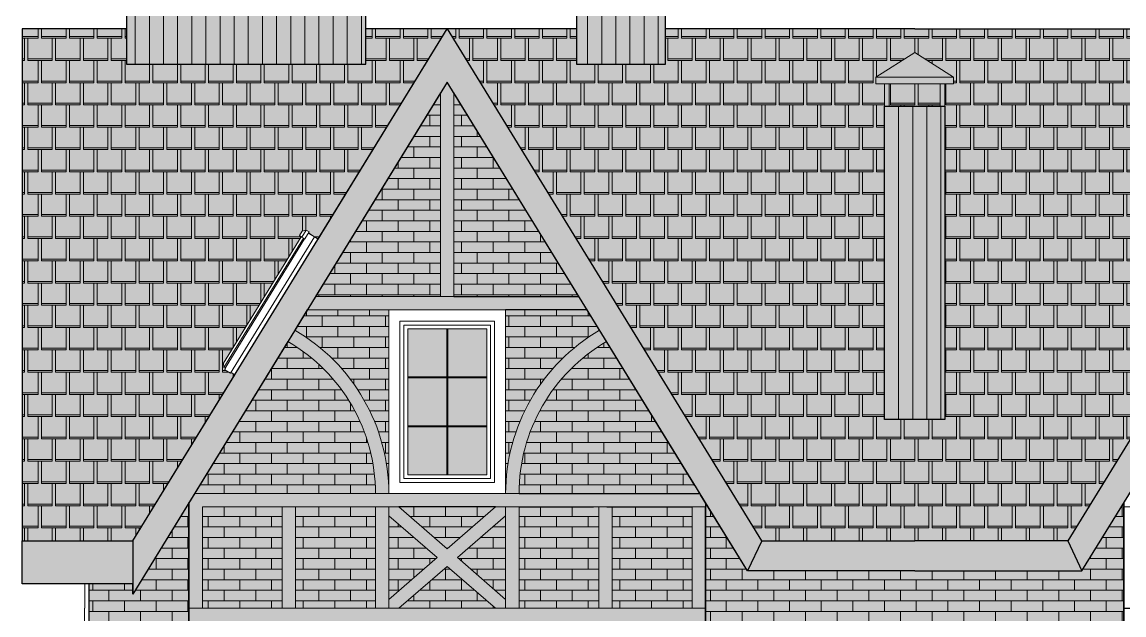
# Model space of a CAD drawing. Header units: millimetres. Extents: x -56498 to 234605, y -296269 to -29969.
# Drawn here: x 206464 to 216364, y -100182 to -94855 of the extents above; entities that cross this region are included whole.
import ezdxf

# ---------------------------------------------------------------- set-up
doc = ezdxf.new("R2010")
doc.units = ezdxf.units.MM
doc.header["$LTSCALE"] = 100
for name, color, linetype, lineweight in [('0.3', 7, 'Continuous', 30), ('Тонкі 0.18', 142, 'Continuous', 18), ('Штрихування 0.09', 253, 'Continuous', 9)]:
    doc.layers.add(name, color=color, linetype=linetype, lineweight=lineweight)
pattern_1 = [(0, (42000, 0), (0, 94.83852), []), (90, (42000, 0), (-142.24, 94.83852), [94.83852, -94.83852])]

msp = doc.modelspace()

# ---------------------------------------------------------------- hatches: boundary and pattern name
at = {"layer": 'Тонкі 0.18', "ltscale": 0.75, "true_color": 0xa64f21}
h = msp.add_hatch(color=34, dxfattribs=at)
h.paths.add_polyline_path([(221564.143, -94416.621), (221524.143, -94416.621), (219414.143, -94416.621), (219414.143, -95233.059), (221564.143, -95233.059)])
h.paths.add_polyline_path([(218334.114, -94416.621), (218294.114, -94416.621), (216724.114, -94416.621), (216724.114, -95233.059), (218334.114, -95233.059)])
h.paths.add_polyline_path([(214754.128, -95609.58), (214714.128, -95609.58), (214214.128, -95609.58), (214214.128, -98426.238), (214754.128, -98426.238)])
h.paths.add_polyline_path([(212244.143, -94416.621), (212204.143, -94416.621), (211444.143, -94416.621), (211444.143, -95233.059), (212244.143, -95233.059)])
h.paths.add_polyline_path([(209554.143, -94416.621), (209514.143, -94416.621), (207404.143, -94416.621), (207404.143, -95233.059), (209554.143, -95233.059)])
msp.add_hatch(color=34, dxfattribs=at).paths.add_polyline_path([(210284.158, -94916.621), (209554.143, -94916.621), (209554.143, -95233.059), (207404.143, -95233.059), (207404.143, -94916.621), (206464.143, -94916.621), (206464.143, -99516.651), (207459.141, -99516.651), (208376.302, -98023.216), (208342.235, -98002.274), (208336.983, -98010.761), (208286.709, -97979.921), (208292.076, -97967.973), (208277.105, -97958.768), (208274.703, -97919.225), (208972.01, -96783.695), (208955.877, -96773.753), (208980.414, -96733.706), (209017.556, -96724.83), (209043.143, -96740.527), (209036.875, -96750.737), (209040.292, -96752.848), (209090.566, -96783.718), (209090.557, -96783.733), (209124.632, -96804.653)])
h = msp.add_hatch(color=34, dxfattribs=at)
h.paths.add_polyline_path([(218684.099, -94916.621), (218334.114, -94916.621), (218334.114, -95233.059), (216724.114, -95233.059), (216724.114, -94916.621), (214484.128, -94916.621), (212244.143, -94916.621), (212244.143, -95233.059), (211444.143, -95233.059), (211444.143, -94916.621), (210284.158, -94916.621), (213109.1, -99516.651), (214484.128, -99516.651), (215859.157, -99516.651)])
h.paths.add_polyline_path([(214754.128, -98426.238), (214214.128, -98426.238), (214214.128, -95609.58), (214214.128, -95409.58), (214134.128, -95409.58), (214134.128, -95349.58), (214484.128, -95128.563), (214834.128, -95349.58), (214834.128, -95409.58), (214754.128, -95409.58), (214754.128, -95609.58)], flags=16)
h.paths.add_polyline_path([(214714.128, -95409.58), (214254.128, -95409.58), (214254.128, -95609.58), (214714.128, -95609.58)], flags=16)
at = {"layer": 'Тонкі 0.18', "ltscale": 0.75, "true_color": 0xf4ebd8}
h = msp.add_hatch(color=254, dxfattribs=at)
h.paths.add_polyline_path([(210344.112, -95492.039), (210344.112, -97321.618), (211467.77, -97321.618)])
h.paths.add_polyline_path([(210224.13, -95492.08), (209100.546, -97321.618), (210224.13, -97321.618)])
h = msp.add_hatch(color=254, dxfattribs=at)
edge = h.paths.add_edge_path()
edge.add_line((208915.433, -97623.029), (209026.861, -97441.623))
edge.add_line((209026.861, -97441.623), (209759.134, -97441.623))
edge.add_line((209759.134, -97441.623), (209759.134, -99091.649))
edge.add_line((209759.134, -99091.649), (209753.1, -98946.14))
edge.add_line((209753.1, -98946.14), (209743.915, -98863.173))
edge.add_line((209743.915, -98863.173), (209731.825, -98787.043))
edge.add_line((209731.825, -98787.043), (209716.977, -98714.521))
edge.add_line((209716.977, -98714.521), (209701.257, -98651.092))
edge.add_line((209701.257, -98651.092), (209664.896, -98532.939))
edge.add_line((209664.896, -98532.939), (209620.189, -98418.075))
edge.add_line((209620.189, -98418.075), (209569.228, -98310.517))
edge.add_line((209569.228, -98310.517), (209485.761, -98166.871))
edge.add_line((209485.761, -98166.871), (209391.564, -98035.702))
edge.add_line((209391.564, -98035.702), (209270.076, -97898.374))
edge.add_line((209270.076, -97898.374), (209185.136, -97817.943))
edge.add_line((209185.136, -97817.943), (209073.202, -97727.182))
edge.add_line((209073.202, -97727.182), (208986.03, -97666.557))
edge.add_line((208986.03, -97666.557), (208914.182, -97625.075))
h = msp.add_hatch(color=254, dxfattribs=at)
edge = h.paths.add_edge_path()
edge.add_line((208915.433, -97623.029), (209026.861, -97441.623))
edge.add_line((209026.861, -97441.623), (209759.134, -97441.623))
edge.add_line((209759.134, -97441.623), (209759.134, -99091.649))
edge.add_line((209759.134, -99091.649), (209753.1, -98946.14))
edge.add_line((209753.1, -98946.14), (209743.915, -98863.173))
edge.add_line((209743.915, -98863.173), (209731.825, -98787.043))
edge.add_line((209731.825, -98787.043), (209716.977, -98714.521))
edge.add_line((209716.977, -98714.521), (209701.257, -98651.092))
edge.add_line((209701.257, -98651.092), (209664.896, -98532.939))
edge.add_line((209664.896, -98532.939), (209620.189, -98418.075))
edge.add_line((209620.189, -98418.075), (209569.228, -98310.517))
edge.add_line((209569.228, -98310.517), (209485.761, -98166.871))
edge.add_line((209485.761, -98166.871), (209391.564, -98035.702))
edge.add_line((209391.564, -98035.702), (209270.076, -97898.374))
edge.add_line((209270.076, -97898.374), (209185.136, -97817.943))
edge.add_line((209185.136, -97817.943), (209073.202, -97727.182))
edge.add_line((209073.202, -97727.182), (208986.03, -97666.557))
edge.add_line((208986.03, -97666.557), (208914.182, -97625.075))
for points in [[(208915.467, -97623.095), (209026.856, -97441.623), (209759.209, -97441.623), (209759.209, -99070.739, 0.26356999)], [(211652.849, -97623.095), (211541.46, -97441.623), (210809.107, -97441.623), (210809.107, -99070.739, -0.26356999)], [(208852.602, -97725.352), (208059.126, -99017.364), (208013.505, -99091.649), (209639.337, -99091.649, 0.26734125)], [(211715.714, -97725.352, 0.00023301), (211714.441, -97726.091), (211626.333, -97781.298), (211546.066, -97839.082), (211457.646, -97912.298), (211387.143, -97979.134), (211323.609, -98047.074), (211262.185, -98121.2), (211191.179, -98220.038), (211139.713, -98309.181), (211075.865, -98426.414), (211022.536, -98556.053), (210974.699, -98714.315), (210947.907, -98847.813), (210933.124, -98977.264), (210928.979, -99091.649), (212554.759, -99091.649)]]:
    msp.add_hatch(color=254, dxfattribs=at).paths.add_polyline_path(points)
h = msp.add_hatch(color=254, dxfattribs=at)
h.paths.add_polyline_path([(207870.297, -102696.587), (207227.916, -102696.587), (207227.916, -102716.592), (207870.297, -102716.592)], flags=17)
h.paths.add_polyline_path([(207144.102, -101866.617), (207134.122, -101866.617), (207134.122, -102716.592), (207144.102, -102716.592)], flags=17)
h.paths.add_polyline_path([(207939.166, -104241.549), (207064.128, -104241.549), (207064.128, -105946.592), (207964.153, -105946.592), (207964.153, -105091.65), (207939.166, -105091.65)])
h.paths.add_polyline_path([(207939.166, -100241.645), (207964.153, -100241.645), (207964.153, -100121.588), (207964.153, -99172.014), (207459.141, -99994.328), (207459.141, -99901.809), (207064.128, -99901.809), (207064.128, -101066.625), (207939.166, -101066.625)])
h.paths.add_polyline_path([(207939.166, -101066.625), (207064.128, -101066.625), (207064.128, -102716.592), (207094.128, -102716.592), (207094.128, -101866.617), (207084.148, -101866.617), (207084.148, -101826.623), (207144.102, -101826.623), (207939.166, -101826.623)])
h.paths.add_polyline_path([(207939.166, -103441.616), (207964.153, -103441.616), (207964.153, -102966.591), (207064.128, -102966.591), (207064.128, -104241.586), (207939.166, -104241.586)])
h.paths.add_polyline_path([(207870.297, -101866.617), (207227.916, -101866.617), (207227.916, -101946.605), (207870.297, -101946.605)], flags=17)
h.paths.add_polyline_path([(207816.871, -101986.599), (207281.342, -101986.599), (207549.144, -102265.882)], flags=17)
h.paths.add_polyline_path([(207495.644, -102321.634), (207227.916, -102042.351), (207227.916, -102600.841)], flags=17)
h.paths.add_polyline_path([(207549.144, -102377.385), (207281.342, -102656.593), (207816.871, -102656.593)], flags=17)
h.paths.add_polyline_path([(207870.297, -102042.351), (207602.569, -102321.634), (207870.297, -102600.841)], flags=17)
h = msp.add_hatch(color=254, dxfattribs=at)
h.paths.add_polyline_path([(215054.136, -100241.645), (216104.11, -100241.645), (216104.11, -101066.625), (216364.104, -101066.625), (216364.104, -100241.645), (216364.104, -100121.588), (216364.104, -99211.631), (216364.104, -99172.078), (215987.018, -99786.104), (214484.128, -99786.104), (212981.239, -99786.104), (212604.153, -99172.078), (212604.153, -101066.625), (212864.147, -101066.625), (212864.147, -100241.645), (213914.121, -100241.645), (213914.121, -101066.625), (215054.136, -101066.625)])
h.paths.add_polyline_path([(215054.136, -101066.625), (213914.121, -101066.625), (213914.121, -101891.604), (212864.147, -101891.604), (212864.147, -101066.625), (212604.153, -101066.625), (212604.153, -102016.614), (216364.104, -102016.614), (216364.104, -101066.625), (216104.11, -101066.625), (216104.11, -101891.604), (215054.136, -101891.604)])
h = msp.add_hatch(color=254, dxfattribs=at)
h.paths.add_polyline_path([(212484.171, -99211.631), (211766.664, -99211.631), (211766.664, -100121.588), (212484.171, -100121.588)])
h.paths.add_polyline_path([(211646.682, -99211.631), (210929.165, -99211.631), (210929.165, -100121.588), (211646.682, -100121.588)])
h.paths.add_polyline_path([(210809.107, -99291.019), (210375.777, -99666.647), (210809.107, -100042.201)])
h.paths.add_polyline_path([(210717.489, -99211.631), (209850.752, -99211.631), (210284.158, -99587.185)])
h.paths.add_polyline_path([(209759.134, -99291.019), (209759.134, -100042.201), (210192.54, -99666.647)])
h.paths.add_polyline_path([(210284.158, -99746.035), (209850.752, -100121.588), (210717.489, -100121.588)])
h.paths.add_polyline_path([(209639.152, -99211.631), (208921.634, -99211.631), (208921.634, -100121.588), (209639.152, -100121.588)])
h.paths.add_polyline_path([(208801.652, -99211.631), (208084.135, -99211.631), (208084.135, -100121.588), (208801.652, -100121.588)])
at = {"layer": 'Штрихування 0.09', "ltscale": 0.75}
h = msp.add_hatch(dxfattribs=at)
h.set_pattern_fill('ANSI31', scale=40, angle=45, style=0)
h.set_pattern_definition([(90, (42000, 0), (-127, 2e-14), [])])
h.paths.add_polyline_path([(221564.143, -94416.621), (221524.143, -94416.621), (219414.143, -94416.621), (219414.143, -95233.059), (221564.143, -95233.059)])
h.paths.add_polyline_path([(218334.114, -94416.621), (218294.114, -94416.621), (216724.114, -94416.621), (216724.114, -95233.059), (218334.114, -95233.059)])
h.paths.add_polyline_path([(214754.128, -95609.58), (214714.128, -95609.58), (214214.128, -95609.58), (214214.128, -98426.238), (214754.128, -98426.238)])
h.paths.add_polyline_path([(212244.143, -94416.621), (212204.143, -94416.621), (211444.143, -94416.621), (211444.143, -95233.059), (212244.143, -95233.059)])
h.paths.add_polyline_path([(209554.143, -94416.621), (209514.143, -94416.621), (207404.143, -94416.621), (207404.143, -95233.059), (209554.143, -95233.059)])
h = msp.add_hatch(dxfattribs=at)
h.set_pattern_fill('SQSHNGLE', color=256, scale=500, style=0, pattern_type=2)
h.set_pattern_definition([(0, (42015, 0), (125, 200), [220, -30]), (0, (42015, 15), (125, 200), [220, -30]), (90, (42235, 0), (-125, 200), [200, -200]), (90, (42265, 0), (-125, 200), [200, -200])])
h.paths.add_polyline_path([(210284.158, -94916.621), (209554.143, -94916.621), (209554.143, -95233.059), (207404.143, -95233.059), (207404.143, -94916.621), (206464.143, -94916.621), (206464.143, -99516.651), (207459.141, -99516.651), (208376.302, -98023.216), (208342.235, -98002.274), (208336.983, -98010.761), (208286.709, -97979.921), (208292.076, -97967.973), (208277.105, -97958.768), (208274.703, -97919.225), (208972.01, -96783.695), (208955.877, -96773.753), (208980.414, -96733.706), (209017.556, -96724.83), (209043.143, -96740.527), (209036.875, -96750.737), (209040.292, -96752.848), (209090.566, -96783.718), (209090.557, -96783.733), (209124.632, -96804.653)])
at = {"layer": 'Штрихування 0.09', "true_color": 0xa64f21}
msp.add_hatch(color=34, dxfattribs=at).paths.add_polyline_path([(218684.099, -95394.335), (221509.116, -99994.328), (221509.116, -99901.809), (222504.114, -99901.809), (222504.114, -99516.651), (221509.116, -99516.651), (218684.099, -94916.621), (215859.082, -99516.651), (213109.175, -99516.651), (210284.158, -94916.621), (207459.141, -99516.651), (206464.143, -99516.651), (206464.143, -99901.809), (207459.141, -99901.809), (207459.141, -99994.328), (210284.158, -95394.335), (212981.239, -99786.104), (215987.018, -99786.104)])
at = {"layer": 'Штрихування 0.09'}
h = msp.add_hatch(dxfattribs=at)
h.set_pattern_fill('SQSHNGLE', color=256, scale=500, style=0, pattern_type=2)
h.set_pattern_definition([(0, (15, 0), (125, 200), [220, -30]), (0, (15, 15), (125, 200), [220, -30]), (90, (235, 0), (-125, 200), [200, -200]), (90, (265, 0), (-125, 200), [200, -200])])
h.paths.add_polyline_path([(218684.099, -94916.621), (218334.114, -94916.621), (218334.114, -95233.059), (216724.114, -95233.059), (216724.114, -94916.621), (214484.128, -94916.621), (212244.143, -94916.621), (212244.143, -95233.059), (211444.143, -95233.059), (211444.143, -94916.621), (210284.158, -94916.621), (213109.1, -99516.651), (214484.128, -99516.651), (215859.157, -99516.651)])
h.paths.add_polyline_path([(214754.128, -98426.238), (214214.128, -98426.238), (214214.128, -95609.58), (214214.128, -95409.58), (214134.128, -95409.58), (214134.128, -95349.58), (214484.128, -95128.563), (214834.128, -95349.58), (214834.128, -95409.58), (214754.128, -95409.58), (214754.128, -95609.58)], flags=16)
h.paths.add_polyline_path([(214714.128, -95409.58), (214254.128, -95409.58), (214254.128, -95609.58), (214714.128, -95609.58)], flags=16)
at = {"layer": 'Штрихування 0.09', "true_color": 0xa64517}
h = msp.add_hatch(color=34, dxfattribs=at)
h.paths.add_polyline_path([(214484.128, -95128.563), (214134.128, -95349.58), (214834.128, -95349.58)])
h.paths.add_polyline_path([(214834.128, -95349.58), (214134.128, -95349.58), (214134.128, -95409.58), (214834.128, -95409.58)])
h.paths.add_polyline_path([(214754.128, -95409.58), (214714.128, -95409.58), (214714.128, -95609.58), (214754.128, -95609.58)])
h.paths.add_polyline_path([(214254.128, -95409.58), (214214.128, -95409.58), (214214.128, -95609.58), (214254.128, -95609.58)])
h = msp.add_hatch(color=34, dxfattribs=at)
h.paths.add_polyline_path([(210344.112, -95491.96), (210284.158, -95394.335), (210224.13, -95492.08), (210224.13, -97321.618), (210344.112, -97321.618)])
h.paths.add_polyline_path([(211467.745, -97321.618), (209100.546, -97321.618), (209026.854, -97441.611), (209026.861, -97441.615), (209026.856, -97441.623), (209026.861, -97441.623), (209026.861, -97441.615), (209759.134, -97441.615), (209759.134, -97441.623), (210809.107, -97441.623), (210809.107, -97441.615), (211541.438, -97441.615)])
at = {"layer": 'Штрихування 0.09', "ltscale": 0.75}
h = msp.add_hatch(dxfattribs=at)
h.set_pattern_fill('AR-BRSTD', color=256, scale=1.4, style=0)
h.set_pattern_definition(pattern_1)
h.paths.add_polyline_path([(210344.112, -95492.039), (210344.112, -97321.618), (211467.77, -97321.618)])
h.paths.add_polyline_path([(210224.13, -95492.08), (209100.546, -97321.618), (210224.13, -97321.618)])
h = msp.add_hatch(dxfattribs=at)
h.set_pattern_fill('AR-BRSTD', color=256, scale=1.4, style=0)
h.set_pattern_definition([(180, (378568.32, -2e-06), (1e-09, 94.83852), []), (90, (378568.32, -2e-06), (142.24, 94.83852), [94.83852, -94.83852])])
h.paths.add_polyline_path([(208915.467, -97623.095), (209026.856, -97441.623), (209759.209, -97441.623), (209759.209, -99070.739, 0.26356999)])
h = msp.add_hatch(dxfattribs=at)
h.set_pattern_fill('AR-BRSTD', color=256, scale=1.4, style=0)
h.set_pattern_definition(pattern_1)
h.paths.add_polyline_path([(211652.849, -97623.095), (211541.46, -97441.623), (210809.107, -97441.623), (210809.107, -99070.739, -0.26356999)])
at = {"layer": 'Штрихування 0.09'}
h = msp.add_hatch(color=7, dxfattribs=at)
h.set_gradient(color1=(209, 255, 255), color2=(250, 255, 255), one_color=1, tint=0.99, name='CYLINDER')
h.paths.add_polyline_path([(210639.152, -97611.616), (210289.11, -97611.616), (210289.11, -98041.6), (210639.152, -98041.6)])
h.paths.add_polyline_path([(210279.131, -97611.616), (209929.164, -97611.616), (209929.164, -98041.6), (210279.131, -98041.6)])
h.paths.add_polyline_path([(210279.131, -98051.655), (209929.164, -98051.655), (209929.164, -98481.609), (210279.131, -98481.609)])
h.paths.add_polyline_path([(210639.152, -98051.655), (210289.11, -98051.655), (210289.11, -98481.609), (210639.152, -98481.609)])
h.paths.add_polyline_path([(210639.152, -98491.589), (210289.11, -98491.589), (210289.11, -98921.618), (210639.152, -98921.618)])
h.paths.add_polyline_path([(210279.131, -98491.589), (209929.164, -98491.589), (209929.164, -98921.618), (210279.131, -98921.618)])
at = {"layer": 'Штрихування 0.09', "true_color": 0xa64517}
for points in [[(208915.417, -97623.065), (208852.625, -97725.308), (208852.628, -97725.31), (208852.602, -97725.352, -0.26734125), (209639.337, -99091.649), (209759.337, -99091.649, 0.26687116)], [(211715.694, -97725.364), (211715.714, -97725.351), (211715.688, -97725.31), (211715.668, -97725.322), (211652.878, -97623.078, 0.26357527), (210809.107, -99070.739), (210809.107, -99091.649), (210928.979, -99091.649, -0.26733729)]]:
    msp.add_hatch(color=34, dxfattribs=at).paths.add_polyline_path(points)
at = {"layer": 'Штрихування 0.09', "ltscale": 0.75}
h = msp.add_hatch(dxfattribs=at)
h.set_pattern_fill('AR-BRSTD', color=256, scale=1.4, style=0)
h.set_pattern_definition(pattern_1)
h.paths.add_polyline_path([(208852.602, -97725.352), (208059.126, -99017.364), (208013.505, -99091.649), (209639.337, -99091.649, 0.26734125)])
h = msp.add_hatch(dxfattribs=at)
h.set_pattern_fill('AR-BRSTD', color=256, scale=1.4, style=0)
h.set_pattern_definition(pattern_1)
h.paths.add_polyline_path([(211715.714, -97725.352, 0.00023301), (211714.441, -97726.091), (211626.333, -97781.298), (211546.066, -97839.082), (211457.646, -97912.298), (211387.143, -97979.134), (211323.609, -98047.074), (211262.185, -98121.2), (211191.179, -98220.038), (211139.713, -98309.181), (211075.865, -98426.414), (211022.536, -98556.053), (210974.699, -98714.315), (210947.907, -98847.813), (210933.124, -98977.264), (210928.979, -99091.649), (212554.759, -99091.649)])
at = {"layer": 'Штрихування 0.09', "true_color": 0xa64f21}
h = msp.add_hatch(color=34, dxfattribs=at)
h.paths.add_polyline_path([(212604.153, -99172.078), (212554.759, -99091.649), (208013.508, -99091.649), (207964.153, -99172.014), (207964.153, -100121.588), (208084.135, -100121.588), (208084.135, -99211.631), (212604.153, -99211.631)])
h.paths.add_polyline_path([(212604.153, -99211.631), (212484.171, -99211.631), (212484.171, -100121.588), (212604.153, -100121.588)], flags=17)
h.paths.add_polyline_path([(212604.153, -100121.588), (207964.153, -100121.588), (207964.153, -100241.645), (212604.153, -100241.645)])
h.paths.add_polyline_path([(211766.664, -99211.631), (211646.682, -99211.631), (211646.682, -100121.588), (211766.664, -100121.588)], flags=16)
h.paths.add_polyline_path([(210929.165, -99211.631), (210809.107, -99211.631), (210809.107, -99291.019), (210809.107, -100121.588), (210929.165, -100121.588)], flags=16)
h.paths.add_polyline_path([(210809.107, -99291.019), (210809.107, -99211.631), (210717.489, -99211.631), (210284.158, -99587.185), (209850.752, -99211.631), (209759.134, -99211.631), (209759.134, -99291.019), (210192.54, -99666.647), (209759.134, -100042.201), (209759.134, -100121.588), (209850.752, -100121.588), (210284.158, -99746.035), (210717.489, -100121.588), (210809.107, -100121.588), (210809.107, -100042.201), (210375.777, -99666.647)], flags=17)
h.paths.add_polyline_path([(209759.134, -99211.631), (209639.152, -99211.631), (209639.152, -100121.588), (209759.134, -100121.588), (209759.134, -100042.201)])
h.paths.add_polyline_path([(208921.634, -99211.631), (208801.652, -99211.631), (208801.652, -100121.588), (208921.634, -100121.588)], flags=16)
at = {"layer": 'Штрихування 0.09', "ltscale": 0.75}
h = msp.add_hatch(dxfattribs=at)
h.set_pattern_fill('AR-BRSTD', color=256, scale=1.4, style=0)
h.paths.add_polyline_path([(207939.166, -104241.549), (207064.128, -104241.549), (207064.128, -105946.592), (207964.153, -105946.592), (207964.153, -105091.65), (207939.166, -105091.65)])
h.paths.add_polyline_path([(207939.166, -100241.645), (207964.153, -100241.645), (207964.153, -100121.588), (207964.153, -99172.014), (207459.141, -99994.328), (207459.141, -99901.809), (207064.128, -99901.809), (207064.128, -101066.625), (207939.166, -101066.625)])
h.paths.add_polyline_path([(207939.166, -101066.625), (207064.128, -101066.625), (207064.128, -102716.592), (207094.128, -102716.592), (207094.128, -101866.617), (207084.148, -101866.617), (207084.148, -101826.623), (207144.102, -101826.623), (207939.166, -101826.623)])
h.paths.add_polyline_path([(207939.166, -103441.616), (207964.153, -103441.616), (207964.153, -102966.591), (207064.128, -102966.591), (207064.128, -104241.586), (207939.166, -104241.586)])
h.paths.add_polyline_path([(207870.297, -101866.617), (207227.916, -101866.617), (207227.916, -101946.605), (207870.297, -101946.605)], flags=17)
h.paths.add_polyline_path([(207816.871, -101986.599), (207281.342, -101986.599), (207549.144, -102265.882)], flags=17)
h.paths.add_polyline_path([(207495.644, -102321.634), (207227.916, -102042.351), (207227.916, -102600.841)], flags=17)
h.paths.add_polyline_path([(207549.144, -102377.385), (207281.342, -102656.593), (207816.871, -102656.593)], flags=17)
h.paths.add_polyline_path([(207870.297, -102042.351), (207602.569, -102321.634), (207870.297, -102600.841)], flags=17)
at = {"layer": 'Штрихування 0.09'}
h = msp.add_hatch(dxfattribs=at)
h.set_pattern_fill('AR-BRSTD', color=256, scale=1.4, style=0)
h.paths.add_polyline_path([(215054.136, -100241.645), (216104.11, -100241.645), (216104.11, -101066.625), (216364.104, -101066.625), (216364.104, -100241.645), (216364.104, -100121.588), (216364.104, -99211.631), (216364.104, -99172.078), (215987.018, -99786.104), (214484.128, -99786.104), (212981.239, -99786.104), (212604.153, -99172.078), (212604.153, -101066.625), (212864.147, -101066.625), (212864.147, -100241.645), (213914.121, -100241.645), (213914.121, -101066.625), (215054.136, -101066.625)])
h.paths.add_polyline_path([(215054.136, -101066.625), (213914.121, -101066.625), (213914.121, -101891.604), (212864.147, -101891.604), (212864.147, -101066.625), (212604.153, -101066.625), (212604.153, -102016.614), (216364.104, -102016.614), (216364.104, -101066.625), (216104.11, -101066.625), (216104.11, -101891.604), (215054.136, -101891.604)])
at = {"layer": 'Штрихування 0.09', "ltscale": 0.75}
h = msp.add_hatch(dxfattribs=at)
h.set_pattern_fill('AR-BRSTD', color=256, scale=1.4, style=0)
h.set_pattern_definition(pattern_1)
h.paths.add_polyline_path([(212484.171, -99211.631), (211766.664, -99211.631), (211766.664, -100121.588), (212484.171, -100121.588)])
h.paths.add_polyline_path([(211646.682, -99211.631), (210929.165, -99211.631), (210929.165, -100121.588), (211646.682, -100121.588)])
h.paths.add_polyline_path([(210809.107, -99291.019), (210375.777, -99666.647), (210809.107, -100042.201)])
h.paths.add_polyline_path([(210717.489, -99211.631), (209850.752, -99211.631), (210284.158, -99587.185)])
h.paths.add_polyline_path([(209759.134, -99291.019), (209759.134, -100042.201), (210192.54, -99666.647)])
h.paths.add_polyline_path([(210284.158, -99746.035), (209850.752, -100121.588), (210717.489, -100121.588)])
h.paths.add_polyline_path([(209639.152, -99211.631), (208921.634, -99211.631), (208921.634, -100121.588), (209639.152, -100121.588)])
h.paths.add_polyline_path([(208801.652, -99211.631), (208084.135, -99211.631), (208084.135, -100121.588), (208801.652, -100121.588)])

# ---------------------------------------------------------------- linework, layer by layer
for p, q in [((210344.112, -97321.618), (211467.77, -97321.618)), ((209026.861, -97441.615), (208915.433, -97623.029)), ((211541.455, -97441.615), (210809.107, -97441.615)), ((211652.808, -97623.029), (211541.455, -97441.615)), ((208852.628, -97725.31), (208059.126, -99017.364)), ((212509.115, -99017.364), (211715.688, -97725.31)), ((208059.126, -99017.364), (207459.141, -99994.328)), ((210929.165, -99091.649), (212554.759, -99091.649)), ((212981.239, -99786.104), (212560.89, -99101.629)), ((210717.489, -99211.631), (209850.752, -99211.631)), ((210929.165, -99211.631), (211599.158, -99211.631)), ((211719.14, -99211.631), (212484.171, -99211.631)), ((207459.141, -99901.809), (207159.148, -99901.809)), ((207459.141, -99994.328), (207459.141, -99901.809)), ((207964.153, -100121.588), (207964.153, -100241.645)), ((212604.153, -100241.645), (212604.153, -100121.588)), ((216364.104, -100121.588), (217249.117, -100121.588))]:
    msp.add_line(p, q)
at = {"layer": '0.3'}
for p, q in [((206464.143, -94916.621), (206464.143, -99516.651)), ((207404.143, -94916.621), (206464.143, -94916.621)), ((206464.143, -94916.621), (206464.143, -99516.651)), ((207459.141, -99516.651), (210284.158, -94916.621)), ((209124.632, -96804.653), (210284.158, -94916.621)), ((211444.143, -94916.621), (209554.143, -94916.621)), ((210284.158, -94916.621), (213109.1, -99516.651)), ((210284.158, -94916.621), (213109.1, -99516.651)), ((214484.128, -94916.621), (212244.143, -94916.621)), ((214484.128, -94916.621), (216724.114, -94916.621)), ((218684.099, -94916.621), (215859.157, -99516.651)), ((218684.099, -94916.621), (215859.157, -99516.651)), ((210284.158, -95394.335), (207459.141, -99994.328)), ((212981.239, -99786.104), (210284.158, -95394.335)), ((215987.018, -99786.104), (218684.099, -95394.335)), ((210224.13, -95492.039), (209100.546, -97321.618)), ((211467.77, -97321.618), (210344.112, -95492.039)), ((207459.141, -99516.651), (208376.302, -98023.216)), ((207964.153, -100241.645), (207964.153, -99172.014)), ((207964.153, -99172.014), (207964.153, -100121.588)), ((212604.153, -99172.076), (212604.153, -102016.614)), ((215987.018, -99786.104), (216407.367, -99101.629)), ((216364.104, -99172.076), (216364.104, -102016.614)), ((212604.153, -100121.588), (212604.153, -99211.631)), ((216364.104, -100121.588), (216364.104, -99211.631)), ((206464.143, -99516.651), (207459.141, -99516.651)), ((206464.143, -99516.651), (207459.141, -99516.651)), ((206464.143, -99901.809), (206464.143, -99516.651)), ((207459.141, -99516.651), (207459.141, -99994.328)), ((213109.175, -99516.651), (212981.239, -99786.104)), ((213109.1, -99516.651), (214484.128, -99516.651)), ((213109.1, -99516.651), (214484.128, -99516.651)), ((215859.157, -99516.651), (214484.128, -99516.651)), ((215859.157, -99516.651), (214484.128, -99516.651)), ((215859.082, -99516.651), (215987.018, -99786.104)), ((214234.11, -99786.104), (212981.239, -99786.104)), ((214484.128, -99786.104), (212981.239, -99786.104)), ((214484.128, -99786.104), (215987.018, -99786.104)), ((214734.147, -99786.104), (215987.018, -99786.104)), ((207459.141, -99901.809), (206464.143, -99901.809)), ((207064.128, -99901.809), (207064.128, -104866.618)), ((207064.128, -99901.809), (207064.128, -106516.577)), ((216364.104, -100241.645), (216364.104, -100121.588))]:
    msp.add_line(p, q, dxfattribs=at)
for points in [[(207404.143, -95233.059), (209554.143, -95233.059), (209554.143, -94416.621), (207404.143, -94416.621)], [(211444.143, -95233.059), (212244.143, -95233.059), (212244.143, -94416.621), (211444.143, -94416.621)]]:
    msp.add_lwpolyline(points, close=True, dxfattribs=at)
at = {"layer": '0.3', "ltscale": 0.75}
msp.add_lwpolyline([(214214.128, -95609.58), (214754.128, -95609.58), (214754.128, -98426.238), (214214.128, -98426.238)], close=True, dxfattribs=at)
at = {"layer": 'Тонкі 0.18', "ltscale": 0.75}
for p, q in [((214134.128, -95349.58), (214484.128, -95128.563)), ((214834.128, -95349.58), (214484.128, -95128.563)), ((214834.128, -95349.58), (214134.128, -95349.58)), ((214134.128, -95349.58), (214134.128, -95409.58)), ((214834.128, -95409.58), (214134.128, -95409.58)), ((214834.128, -95349.58), (214834.128, -95409.58))]:
    msp.add_line(p, q, dxfattribs=at)
at = {"layer": 'Тонкі 0.18'}
for p, q in [((210224.13, -97321.618), (210224.13, -95492.039)), ((210224.13, -95492.039), (210224.13, -97321.618)), ((210344.112, -95492.039), (210344.112, -97321.618)), ((210344.112, -97321.618), (210344.112, -95492.039)), ((209100.546, -97321.618), (210224.13, -97321.618)), ((211467.77, -97321.618), (209100.546, -97321.618)), ((209759.134, -97441.615), (209026.861, -97441.615)), ((209026.861, -97441.623), (211541.455, -97441.623)), ((209759.134, -99065.332), (209759.134, -97441.615)), ((209759.134, -99065.332), (209759.134, -97441.623)), ((210809.107, -97441.615), (210809.107, -99091.649)), ((210809.107, -97441.623), (210809.107, -99091.649)), ((209859.156, -97541.615), (209859.156, -98991.627)), ((210709.16, -97541.615), (209859.156, -97541.615)), ((210709.16, -98991.627), (210709.16, -97541.615)), ((209859.156, -98991.627), (210709.16, -98991.627)), ((208013.508, -99091.649), (209639.152, -99091.649)), ((212554.759, -99091.649), (208013.508, -99091.649)), ((208084.135, -99211.631), (208849.176, -99211.631)), ((208084.135, -100121.588), (208084.135, -99211.631)), ((208084.135, -100121.588), (208084.135, -99211.631)), ((208084.135, -99211.631), (212604.153, -99211.631)), ((208801.652, -99211.631), (208801.652, -100121.588)), ((208801.652, -99211.631), (208801.652, -100121.588)), ((208921.634, -100121.588), (208921.634, -99211.631)), ((208921.634, -100121.588), (208921.634, -99211.631)), ((208969.158, -99211.631), (209639.152, -99211.631)), ((209639.152, -99211.631), (209639.152, -100121.588)), ((209639.152, -99211.631), (209639.152, -100121.588)), ((209759.134, -100042.201), (209759.134, -99211.631)), ((210192.54, -99666.647), (209759.134, -99291.019)), ((209759.134, -99291.019), (209759.134, -100042.201)), ((209759.134, -99291.019), (210192.54, -99666.647)), ((209850.752, -99211.631), (210284.158, -99587.185)), ((210284.158, -99587.185), (209850.752, -99211.631)), ((210284.158, -99587.185), (210717.489, -99211.631)), ((210717.489, -99211.631), (210284.158, -99587.185)), ((210809.107, -99291.019), (210375.777, -99666.647)), ((210375.777, -99666.647), (210809.107, -99291.019)), ((210809.107, -99211.631), (210809.107, -99291.019)), ((210809.107, -100042.201), (210809.107, -99291.019)), ((210809.107, -99291.019), (210809.107, -100121.588)), ((210929.165, -100121.588), (210929.165, -99211.631)), ((210929.165, -100121.588), (210929.165, -99211.631)), ((211646.682, -100121.588), (211646.682, -99211.631)), ((211646.682, -100121.588), (211646.682, -99211.631)), ((211766.664, -99211.631), (211766.664, -100121.588)), ((211766.664, -99211.631), (211766.664, -100121.588)), ((212484.171, -99211.631), (212484.171, -100121.588)), ((212484.171, -99211.631), (212484.171, -100121.588)), ((220884.122, -99211.631), (216364.104, -99211.631)), ((209759.134, -100042.201), (210192.54, -99666.647)), ((210192.54, -99666.647), (209759.134, -100042.201)), ((210375.777, -99666.647), (210809.107, -100042.201)), ((210809.107, -100042.201), (210375.777, -99666.647)), ((210284.158, -99746.035), (209850.752, -100121.588)), ((209850.752, -100121.588), (210284.158, -99746.035)), ((210717.489, -100121.588), (210284.158, -99746.035)), ((210284.158, -99746.035), (210717.489, -100121.588)), ((209759.134, -100121.588), (209759.134, -100042.201)), ((212604.153, -100121.588), (207964.153, -100121.588)), ((208849.176, -100121.588), (208084.135, -100121.588)), ((209639.152, -100121.588), (208969.158, -100121.588)), ((209850.752, -100121.588), (210717.489, -100121.588)), ((211599.158, -100121.588), (210929.165, -100121.588)), ((212604.153, -100121.588), (211719.14, -100121.588)), ((212509.115, -100121.588), (211789.114, -100121.588)), ((216364.104, -100121.588), (221004.104, -100121.588))]:
    msp.add_line(p, q, dxfattribs=at)
at = {"layer": 'Тонкі 0.18', "ltscale": 0.75}
for points in [[(214214.128, -95609.58), (214254.128, -95609.58), (214254.128, -95409.58), (214214.128, -95409.58)], [(214754.128, -95609.58), (214714.128, -95609.58), (214714.128, -95409.58), (214754.128, -95409.58)]]:
    msp.add_lwpolyline(points, close=True, dxfattribs=at)
for centre, radius, start, end in [((208059.615, -99091.621), 1699.722, 359.9990694, 59.7684912), ((212508.701, -99091.621), 1699.722, 120.2323568, 180.0009306), ((208059.615, -99091.621), 1579.722, 359.9989987, 59.8689828), ((212508.701, -99091.621), 1579.722, 120.1310173, 180.0010013)]:
    msp.add_arc(centre, radius, start, end, dxfattribs=at)
at = {"layer": 'Штрихування 0.09'}
for p, q in [((208274.703, -97919.225), (208972.01, -96783.695)), ((208972.01, -96783.695), (208274.703, -97919.225)), ((208991.444, -96795.603), (208277.105, -97958.768)), ((209002.099, -96802.154), (208287.76, -97965.319)), ((209090.566, -96783.718), (208336.983, -98010.761)), ((208955.877, -96773.753), (208980.414, -96733.706)), ((208980.414, -96733.706), (208955.877, -96773.753)), ((208972.01, -96783.695), (208955.877, -96773.753)), ((208955.877, -96773.753), (208978.838, -96787.882)), ((209017.556, -96724.83), (208978.838, -96787.882)), ((208978.838, -96787.882), (209004.425, -96803.587)), ((208980.414, -96733.706), (209017.556, -96724.83)), ((209017.556, -96724.83), (208980.414, -96733.706)), ((209043.143, -96740.527), (209004.425, -96803.587)), ((209017.556, -96724.83), (209043.143, -96740.527)), ((209043.143, -96740.527), (209017.556, -96724.83)), ((209043.143, -96740.527), (209036.84, -96750.754)), ((209036.84, -96750.754), (209124.632, -96804.653)), ((209037.741, -96751.272), (209036.84, -96750.754)), ((209040.292, -96752.848), (209037.741, -96751.272)), ((209090.566, -96783.718), (209040.292, -96752.848)), ((209090.566, -96783.718), (209124.632, -96804.653)), ((209894.123, -98956.585), (209894.123, -97576.619)), ((209894.123, -97576.619), (210674.118, -97576.619)), ((209929.164, -97611.616), (209929.164, -98921.618)), ((210639.152, -97611.616), (209929.164, -97611.616)), ((210279.131, -98041.6), (210279.131, -97611.616)), ((210289.11, -97611.616), (210289.11, -98041.6)), ((210639.152, -98921.618), (210639.152, -97611.616)), ((210674.118, -97576.619), (210674.118, -98956.585)), ((208277.105, -97958.768), (208274.703, -97919.225)), ((208277.105, -97958.768), (208274.703, -97919.225)), ((208287.76, -97965.319), (208277.105, -97958.768)), ((208287.76, -97965.319), (208277.105, -97958.768)), ((208286.709, -97979.921), (208296.389, -97958.371)), ((208286.709, -97979.921), (208296.389, -97958.371)), ((208336.983, -98010.761), (208286.709, -97979.921)), ((208336.983, -98010.761), (208286.709, -97979.921)), ((208293.237, -97956.42), (208287.76, -97965.319)), ((208296.389, -97958.371), (208293.237, -97956.42)), ((208296.389, -97958.371), (208293.237, -97956.42)), ((208342.235, -98002.274), (208336.983, -98010.761)), ((208376.302, -98023.216), (208342.235, -98002.274)), ((208342.235, -98002.274), (208376.302, -98023.216)), ((209929.164, -98041.6), (210279.131, -98041.6)), ((210279.131, -98051.655), (209929.164, -98051.655)), ((210279.131, -98041.6), (210279.131, -98051.655)), ((210279.131, -98481.609), (210279.131, -98051.655)), ((210289.11, -98051.655), (210289.11, -98041.6)), ((210289.11, -98041.6), (210639.152, -98041.6)), ((210289.11, -98051.655), (210289.11, -98481.609)), ((210639.152, -98051.655), (210289.11, -98051.655)), ((209929.164, -98481.609), (210279.131, -98481.609)), ((210279.131, -98491.589), (209929.164, -98491.589)), ((210279.131, -98481.609), (210279.131, -98491.589)), ((210279.131, -98921.618), (210279.131, -98491.589)), ((210289.11, -98491.589), (210289.11, -98481.609)), ((210289.11, -98481.609), (210639.152, -98481.609)), ((210289.11, -98491.589), (210289.11, -98921.618)), ((210639.152, -98491.589), (210289.11, -98491.589)), ((210674.118, -98956.585), (209894.123, -98956.585)), ((209929.164, -98921.618), (210639.152, -98921.618)), ((207029.086, -99901.809), (207029.086, -100121.588)), ((207029.086, -100121.588), (207024.134, -100121.588)), ((207024.134, -100121.588), (207024.134, -100241.645))]:
    msp.add_line(p, q, dxfattribs=at)

doc.saveas('drawing.dxf')
